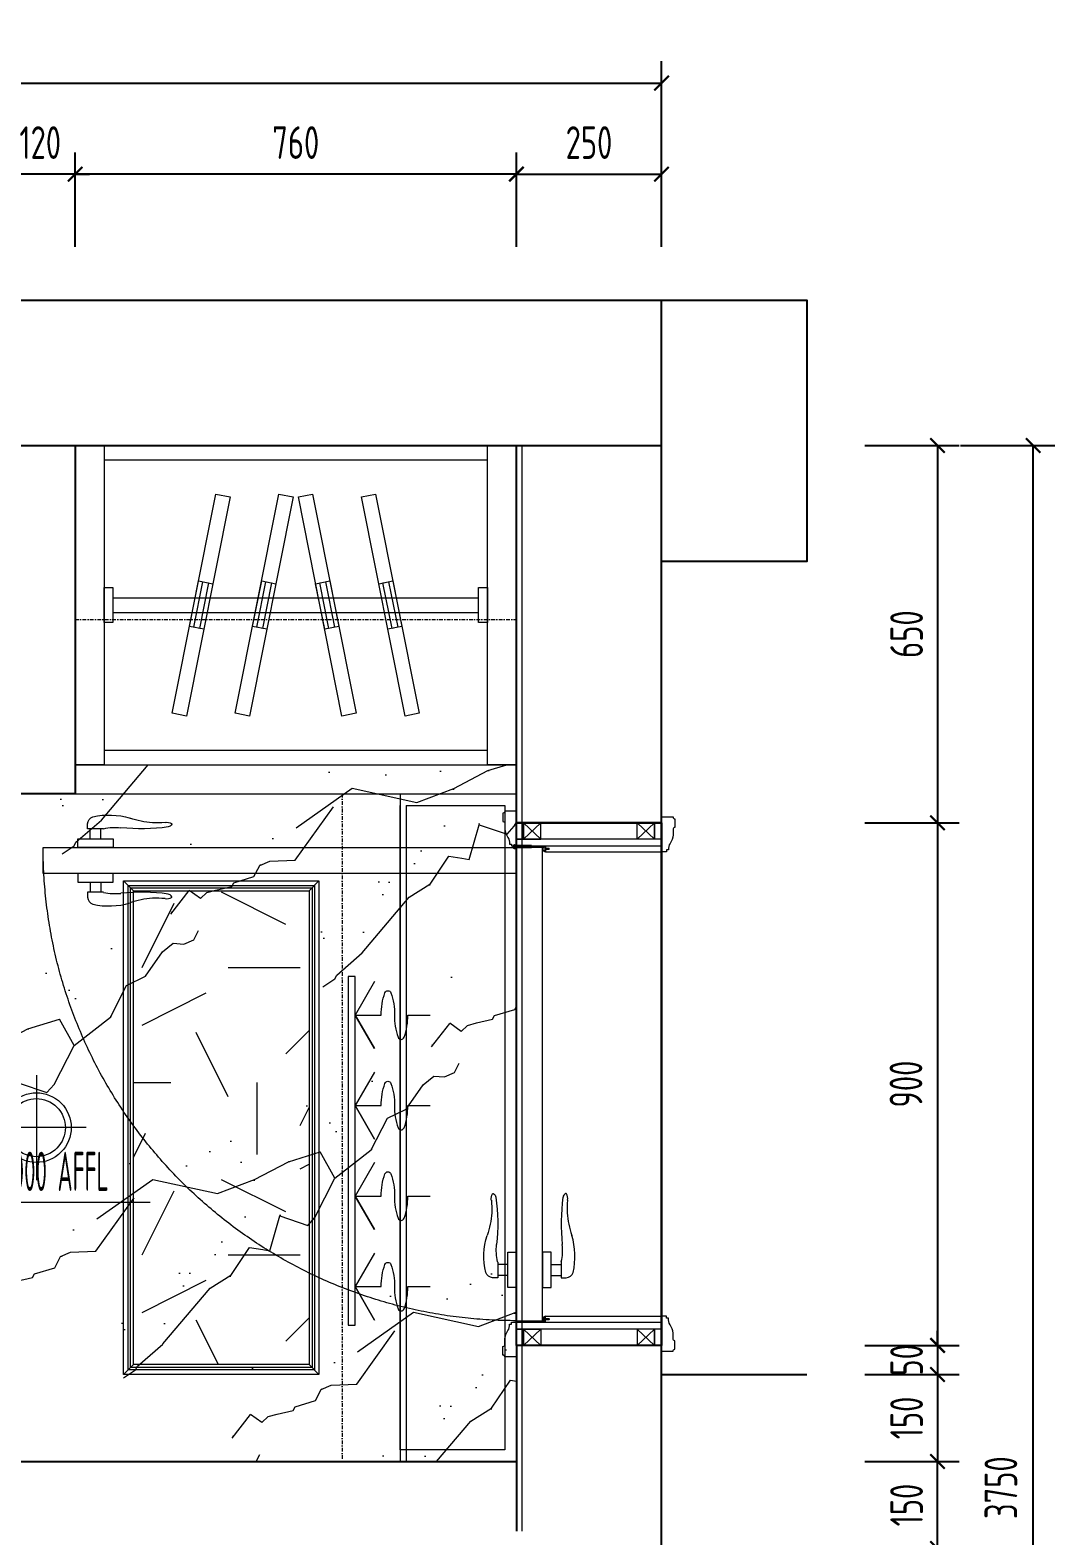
# Model space of a CAD drawing. Header units: millimetres. Extents: x 3162 to 221128, y -144913 to 11496.
# Drawn here: x 20409 to 22174, y -31774 to -29181 of the extents above; entities that cross this region are included whole.
import ezdxf
from ezdxf.enums import TextEntityAlignment as Align

# ---------------------------------------------------------------- set-up
doc = ezdxf.new("R2010")
doc.units = ezdxf.units.MM
doc.header["$LTSCALE"] = 10
for name, pattern in [('ACAD_ISO03W100', [30, 12, -18]), ('DASH', [8.89, 6.35, -2.54]), ('DASHDOT2', [12.7, 6.35, -3.175, 0, -3.175]), ('DOTE', [61.468, 50.8, -5.08, 0.508, -5.08]), ('HIDDEN', [9.525, 6.35, -3.175])]:
    doc.linetypes.add(name, pattern=pattern)
doc.layers.get('Defpoints').update_dxf_attribs({"color": 250})
for name, color, linetype, lineweight in [('FC-Doorsill【门槛线】', 8, 'Continuous', 0), ('FC-Material【地坪分割线】', 138, 'Continuous', 0), ('FF-Complete【墙体完成线】', 6, 'Continuous', 0), ('FF-Door【门】', 51, 'Continuous', 0), ('FF-MT【门套】', 20, 'Continuous', 0), ('FF-【活动成品家具】', 51, 'Continuous', 0), ('RC-dimensions', 44, 'Continuous', 0), ('RC-Lamplight【灯带】', 205, 'DASHDOT2', 0), ('RC-Lamps【天花灯具】', 2, 'Continuous', 0), ('RC-Modelling【天花造型】', 30, 'Continuous', 0)]:
    doc.layers.add(name, color=color, linetype=linetype, lineweight=lineweight)
doc.layers.add('WALL_NEW【新建墙体】', color=4, linetype='Continuous')
doc.layers.add('WALL【墙体】', color=7, linetype='Continuous')
doc.styles.add('尺寸标注', font='ARCHS.SHX', dxfattribs={"width": 0.8})
doc.styles.add('标高', font='ARCHS.SHX', dxfattribs={"width": 0.5})
doc.dimstyles.new('海龙1：25', dxfattribs={"dimscale": 25, "dimtxt": 2.25, "dimasz": 1, "dimexe": 1.5, "dimexo": 1, "dimgap": 1, "dimtad": 1, "dimdec": 0, "dimrnd": 5, "dimdsep": 46, "dimtxsty": '尺寸标注', "dimblk": 'ARCHTICK', "dimblk1": 'ARCHTICK', "dimblk2": 'ARCHTICK', "dimcen": 1, "dimclrd": 44, "dimclre": 44, "dimclrt": 2, "dimadec": 0, "dimazin": 0, "dimtfac": 1, "dimtdec": 0, "dimtix": 1, "dimtmove": 2, "dimatfit": 3, "dimldrblk": 'hl_arrow2', "dimfxl": 5, "dimfxlon": 1, "dimarcsym": 0})

# ---------------------------------------------------------------- blocks, each defined once
blk = doc.blocks.new('_ArchTick')
at = {"color": 2, "linetype": 'ByBlock', "const_width": 0.15}
blk.add_lwpolyline([(-0.5, -0.5), (0.5, 0.5)], dxfattribs=at)
blk = doc.blocks.new('*D30')
at = {"layer": 'Defpoints', "color": 0, "transparency": 16777216}
for p in [(21496.2, -29271.8), (21496.2, -29475.7), (14746.2, -29632.5)]:
    blk.add_point(p, dxfattribs=at)
at = {"layer": 'RC-dimensions', "color": 44, "lineweight": -2, "transparency": 16777216}
for p, q in [((14746.2, -29396.8), (14746.2, -29234.3)), ((21496.2, -29396.8), (21496.2, -29234.3)), ((14746.2, -29271.8), (21496.2, -29271.8))]:
    blk.add_line(p, q, dxfattribs=at)
at = {"layer": 'RC-dimensions', "color": 44, "lineweight": -2, "transparency": 16777216, "xscale": 25, "yscale": 25, "zscale": 25, "rotation": 180}
blk.add_blockref('_ArchTick', (14746.2, -29271.8), dxfattribs=at)
at = {"layer": 'RC-dimensions', "color": 44, "lineweight": -2, "transparency": 16777216, "xscale": 25, "yscale": 25, "zscale": 25}
blk.add_blockref('_ArchTick', (21496.2, -29271.8), dxfattribs=at)
at = {"layer": 'RC-dimensions', "color": 2, "transparency": 16777216, "insert": (18121.2, -29217.5), "char_height": 56.25, "attachment_point": 5, "style": '尺寸标注'}
blk.add_mtext('6750', dxfattribs=at)
blk = doc.blocks.new('hl_arrow2')
at = {"color": 2}
blk.add_line((-0.22, 0), (-1, 0), dxfattribs=at)
blk.add_lwpolyline([(-0.22, 0), (-0.86, -0.69), (-0.65, -0.86), (0, 0), (-0.65, 0.86), (-0.86, 0.69)], close=True, dxfattribs=at)
for points in [[(-0.86, 0.69), (-0.65, 0.86), (-0.22, 0), (0, 0)], [(-0.86, -0.69), (-0.65, -0.86), (-0.22, 0), (0, 0)]]:
    blk.add_solid(points, dxfattribs=at)
blk = doc.blocks.new('*D34')
at = {"layer": 'Defpoints', "color": 0, "transparency": 16777216}
for p in [(21846.4, -29895.8), (22136.1, -29895.8), (21846.4, -33645.8)]:
    blk.add_point(p, dxfattribs=at)
at = {"layer": 'RC-dimensions', "color": 44, "lineweight": -2, "transparency": 16777216}
for p, q in [((22011.1, -29895.8), (22173.6, -29895.8)), ((22136.1, -33645.8), (22136.1, -29895.8)), ((22011.1, -33645.8), (22173.6, -33645.8))]:
    blk.add_line(p, q, dxfattribs=at)
at = {"layer": 'RC-dimensions', "color": 44, "lineweight": -2, "transparency": 16777216, "xscale": 25, "yscale": 25, "zscale": 25}
for p, rotation in [((22136.1, -29895.8), 90), ((22136.1, -33645.8), 270)]:
    blk.add_blockref('_ArchTick', p, dxfattribs=dict(at, rotation=rotation))
at = {"layer": 'RC-dimensions', "color": 2, "transparency": 16777216, "insert": (22080.6, -31690.8), "char_height": 56.25, "attachment_point": 5, "rotation": 90, "style": '尺寸标注'}
blk.add_mtext('3750', dxfattribs=at)
blk = doc.blocks.new('*D37')
at = {"layer": 'Defpoints', "color": 0, "transparency": 16777216}
for p in [(21671.4, -31645.7), (21971.4, -31645.7), (21671.4, -31795.7)]:
    blk.add_point(p, dxfattribs=at)
at = {"layer": 'RC-dimensions', "color": 44, "lineweight": -2, "transparency": 16777216}
for p, q in [((21846.4, -31645.7), (22008.9, -31645.7)), ((21971.4, -31795.7), (21971.4, -31645.7)), ((21846.4, -31795.7), (22008.9, -31795.7))]:
    blk.add_line(p, q, dxfattribs=at)
at = {"layer": 'RC-dimensions', "color": 44, "lineweight": -2, "transparency": 16777216, "xscale": 25, "yscale": 25, "zscale": 25}
for p, rotation in [((21971.4, -31645.7), 90), ((21971.4, -31795.7), 270)]:
    blk.add_blockref('_ArchTick', p, dxfattribs=dict(at, rotation=rotation))
at = {"layer": 'RC-dimensions', "color": 2, "transparency": 16777216, "insert": (21918.2, -31720.7), "char_height": 56.25, "attachment_point": 5, "rotation": 90, "style": '尺寸标注'}
blk.add_mtext('150', dxfattribs=at)
blk = doc.blocks.new('*D38')
at = {"layer": 'Defpoints', "color": 0, "transparency": 16777216}
for p in [(20486.2, -29428.6), (20486.2, -29632.5), (21246.2, -29632.5)]:
    blk.add_point(p, dxfattribs=at)
at = {"layer": 'RC-dimensions', "color": 44, "lineweight": -2, "transparency": 16777216}
for p, q in [((20486.2, -29553.6), (20486.2, -29391.1)), ((21246.2, -29553.6), (21246.2, -29391.1)), ((21246.2, -29428.6), (20486.2, -29428.6))]:
    blk.add_line(p, q, dxfattribs=at)
at = {"layer": 'RC-dimensions', "color": 44, "lineweight": -2, "transparency": 16777216, "xscale": 25, "yscale": 25, "zscale": 25, "rotation": 180}
blk.add_blockref('_ArchTick', (20486.2, -29428.6), dxfattribs=at)
at = {"layer": 'RC-dimensions', "color": 44, "lineweight": -2, "transparency": 16777216, "xscale": 25, "yscale": 25, "zscale": 25}
blk.add_blockref('_ArchTick', (21246.2, -29428.6), dxfattribs=at)
at = {"layer": 'RC-dimensions', "color": 2, "transparency": 16777216, "insert": (20866.2, -29374.3), "char_height": 56.25, "attachment_point": 5, "style": '尺寸标注'}
blk.add_mtext('760', dxfattribs=at)
blk = doc.blocks.new('*D52')
at = {"layer": 'Defpoints', "color": 0, "transparency": 16777216}
for p in [(21671.4, -30545.7), (21671.4, -31445.7), (21971.4, -31445.7)]:
    blk.add_point(p, dxfattribs=at)
at = {"layer": 'RC-dimensions', "color": 44, "lineweight": -2, "transparency": 16777216}
for p, q in [((21846.4, -30545.7), (22008.9, -30545.7)), ((21971.4, -30545.7), (21971.4, -31445.7)), ((21846.4, -31445.7), (22008.9, -31445.7))]:
    blk.add_line(p, q, dxfattribs=at)
at = {"layer": 'RC-dimensions', "color": 44, "lineweight": -2, "transparency": 16777216, "xscale": 25, "yscale": 25, "zscale": 25}
for p, rotation in [((21971.4, -30545.7), 90), ((21971.4, -31445.7), 270)]:
    blk.add_blockref('_ArchTick', p, dxfattribs=dict(at, rotation=rotation))
at = {"layer": 'RC-dimensions', "color": 2, "transparency": 16777216, "insert": (21917.1, -30995.7), "char_height": 56.25, "attachment_point": 5, "rotation": 90, "style": '尺寸标注'}
blk.add_mtext('900', dxfattribs=at)
blk = doc.blocks.new('*D53')
at = {"layer": 'Defpoints', "color": 0, "transparency": 16777216}
for p in [(21671.4, -31495.7), (21671.4, -31645.7), (21971.4, -31645.7)]:
    blk.add_point(p, dxfattribs=at)
at = {"layer": 'RC-dimensions', "color": 44, "lineweight": -2, "transparency": 16777216}
for p, q in [((21846.4, -31495.7), (22008.9, -31495.7)), ((21971.4, -31495.7), (21971.4, -31645.7)), ((21846.4, -31645.7), (22008.9, -31645.7))]:
    blk.add_line(p, q, dxfattribs=at)
at = {"layer": 'RC-dimensions', "color": 44, "lineweight": -2, "transparency": 16777216, "xscale": 25, "yscale": 25, "zscale": 25}
for p, rotation in [((21971.4, -31495.7), 90), ((21971.4, -31645.7), 270)]:
    blk.add_blockref('_ArchTick', p, dxfattribs=dict(at, rotation=rotation))
at = {"layer": 'RC-dimensions', "color": 2, "transparency": 16777216, "insert": (21918.2, -31570.7), "char_height": 56.25, "attachment_point": 5, "rotation": 90, "style": '尺寸标注'}
blk.add_mtext('150', dxfattribs=at)
blk = doc.blocks.new('*D54')
at = {"layer": 'Defpoints', "color": 0, "transparency": 16777216}
for p in [(21671.4, -29895.8), (21671.4, -30545.7), (21971.4, -30545.7)]:
    blk.add_point(p, dxfattribs=at)
at = {"layer": 'RC-dimensions', "color": 44, "lineweight": -2, "transparency": 16777216}
for p, q in [((21846.4, -29895.8), (22008.9, -29895.8)), ((21971.4, -29895.8), (21971.4, -30545.7)), ((21846.4, -30545.7), (22008.9, -30545.7))]:
    blk.add_line(p, q, dxfattribs=at)
at = {"layer": 'RC-dimensions', "color": 44, "lineweight": -2, "transparency": 16777216, "xscale": 25, "yscale": 25, "zscale": 25}
for p, rotation in [((21971.4, -29895.8), 90), ((21971.4, -30545.7), 270)]:
    blk.add_blockref('_ArchTick', p, dxfattribs=dict(at, rotation=rotation))
at = {"layer": 'RC-dimensions', "color": 2, "transparency": 16777216, "insert": (21918.2, -30220.8), "char_height": 56.25, "attachment_point": 5, "rotation": 90, "style": '尺寸标注'}
blk.add_mtext('650', dxfattribs=at)
blk = doc.blocks.new('侧回风')
for points in [[(-291.5, 45.4), (-233.9, 12.5), (-176.3, 45.4), (-233.9, 12.5), (-233.9, 57.2, -0.094519), (-272.2, 63.5, -0.69809), (-272.2, 73.7, -0.094519), (-233.9, 80, 0.094519), (-195.6, 86.3, 0.69809), (-195.6, 96.5, 0.094519), (-233.9, 102.8), (-233.9, 141.6)], [(-135.6, 45.4), (-78, 12.5), (-20.3, 45.4), (-78, 12.5), (-78, 57.2, -0.094519), (-116.2, 63.5, -0.69809), (-116.2, 73.7, -0.094519), (-78, 80, 0.094519), (-39.7, 86.3, 0.69809), (-39.7, 96.5, 0.094519), (-78, 102.8), (-78, 141.6)], [(20.3, 45.4), (78, 12.5), (135.6, 45.4), (78, 12.5), (78, 57.2, -0.094519), (39.7, 63.5, -0.69809), (39.7, 73.7, -0.094519), (78, 80, 0.094519), (116.2, 86.3, 0.69809), (116.2, 96.5, 0.094519), (78, 102.8), (78, 141.6)], [(176.3, 45.4), (233.9, 12.5), (291.5, 45.4), (233.9, 12.5), (233.9, 57.2, -0.094519), (195.6, 63.5, -0.69809), (195.6, 73.7, -0.094519), (233.9, 80, 0.094519), (272.2, 86.3, 0.69809), (272.2, 96.5, 0.094519), (233.9, 102.8), (233.9, 141.6)]]:
    blk.add_lwpolyline(points, format="xyb")
blk.add_lwpolyline([(-300, 0), (300, 0), (300, 12.5), (-300, 12.5)], close=True)
blk = doc.blocks.new('hl_ElevationD-A2')
blk.add_hatch(color=150).paths.add_polyline_path([(1.469, 2.475), (0, 0), (-1.469, 2.475)])
at = {"color": 150}
for p, q in [((-1.469, 2.475), (12.173, 2.475)), ((-2.5, 0), (2.5, 0))]:
    blk.add_line(p, q, dxfattribs=at)
blk.add_lwpolyline([(0.998, 2.475), (1.469, 2.475)], dxfattribs=at)
at = {"color": 2, "style": '标高', "width": 0.8, "flags": 8}
blk.add_attdef('HEIGHT', text='', height=2.25, dxfattribs=at).set_placement((6.234, 4.25), align=Align.MIDDLE_CENTER)
blk = doc.blocks.new('*D166')
at = {"layer": 'Defpoints', "color": 0, "transparency": 16777216}
for p in [(21671.4, -31445.7), (21671.4, -31495.7), (21971.4, -31495.7)]:
    blk.add_point(p, dxfattribs=at)
at = {"layer": 'RC-dimensions', "color": 44, "lineweight": -2, "transparency": 16777216}
for p, q in [((21971.4, -31445.7), (21971.4, -31420.7)), ((21846.4, -31445.7), (22008.9, -31445.7)), ((21971.4, -31445.7), (21971.4, -31495.7)), ((21846.4, -31495.7), (22008.9, -31495.7)), ((21971.4, -31495.7), (21971.4, -31520.7))]:
    blk.add_line(p, q, dxfattribs=at)
at = {"layer": 'RC-dimensions', "color": 44, "lineweight": -2, "transparency": 16777216, "xscale": 25, "yscale": 25, "zscale": 25}
for p, rotation in [((21971.4, -31445.7), 270), ((21971.4, -31495.7), 90)]:
    blk.add_blockref('_ArchTick', p, dxfattribs=dict(at, rotation=rotation))
at = {"layer": 'RC-dimensions', "color": 2, "transparency": 16777216, "insert": (21918.2, -31470.7), "char_height": 56.25, "attachment_point": 5, "rotation": 90, "style": '尺寸标注'}
blk.add_mtext('50', dxfattribs=at)
blk = doc.blocks.new('*D167')
at = {"layer": 'Defpoints', "color": 0, "transparency": 16777216}
for p in [(21496.2, -29428.6), (21246.2, -29632.5), (21496.2, -29632.5)]:
    blk.add_point(p, dxfattribs=at)
at = {"layer": 'RC-dimensions', "color": 44, "lineweight": -2, "transparency": 16777216}
for p, q in [((21246.2, -29553.6), (21246.2, -29391.1)), ((21496.2, -29553.6), (21496.2, -29391.1)), ((21246.2, -29428.6), (21496.2, -29428.6))]:
    blk.add_line(p, q, dxfattribs=at)
at = {"layer": 'RC-dimensions', "color": 44, "lineweight": -2, "transparency": 16777216, "xscale": 25, "yscale": 25, "zscale": 25, "rotation": 180}
blk.add_blockref('_ArchTick', (21246.2, -29428.6), dxfattribs=at)
at = {"layer": 'RC-dimensions', "color": 44, "lineweight": -2, "transparency": 16777216, "xscale": 25, "yscale": 25, "zscale": 25}
blk.add_blockref('_ArchTick', (21496.2, -29428.6), dxfattribs=at)
at = {"layer": 'RC-dimensions', "color": 2, "transparency": 16777216, "insert": (21371.2, -29374.3), "char_height": 56.25, "attachment_point": 5, "style": '尺寸标注'}
blk.add_mtext('250', dxfattribs=at)
blk = doc.blocks.new('*D801')
at = {"layer": 'Defpoints', "color": 0, "transparency": 16777216}
for p in [(20366.2, -29428.6), (20366.2, -29632.5), (20486.2, -29632.5)]:
    blk.add_point(p, dxfattribs=at)
at = {"layer": 'RC-dimensions', "color": 44, "lineweight": -2, "transparency": 16777216}
for p, q in [((20366.2, -29553.6), (20366.2, -29391.1)), ((20486.2, -29553.6), (20486.2, -29391.1)), ((20366.2, -29428.6), (20341.2, -29428.6)), ((20486.2, -29428.6), (20366.2, -29428.6)), ((20486.2, -29428.6), (20511.2, -29428.6))]:
    blk.add_line(p, q, dxfattribs=at)
at = {"layer": 'RC-dimensions', "color": 44, "lineweight": -2, "transparency": 16777216, "xscale": 25, "yscale": 25, "zscale": 25}
blk.add_blockref('_ArchTick', (20366.2, -29428.6), dxfattribs=at)
at = {"layer": 'RC-dimensions', "color": 44, "lineweight": -2, "transparency": 16777216, "xscale": 25, "yscale": 25, "zscale": 25, "rotation": 180}
blk.add_blockref('_ArchTick', (20486.2, -29428.6), dxfattribs=at)
at = {"layer": 'RC-dimensions', "color": 2, "transparency": 16777216, "insert": (20426.2, -29374.3), "char_height": 56.25, "attachment_point": 5, "style": '尺寸标注'}
blk.add_mtext('120', dxfattribs=at)
blk = doc.blocks.new('*U803', base_point=(20486.2, -29895.8))
for points in [[(20536.2, -30445.8), (20486.2, -30445.8), (20486.2, -29895.8), (20536.2, -29895.8)], [(21196.2, -29895.8), (21246.2, -29895.8), (21246.2, -30445.8), (21196.2, -30445.8)]]:
    blk.add_lwpolyline(points, close=True)
for points in [[(20536.2, -29895.8), (21196.2, -29895.8)], [(20536.2, -30445.8), (21196.2, -30445.8)]]:
    blk.add_lwpolyline(points)
at = {"color": 0}
for points in [[(20536.2, -29920.8), (21196.2, -29920.8)], [(20536.2, -30420.8), (21196.2, -30420.8)]]:
    blk.add_lwpolyline(points, dxfattribs=at)
at = {"color": 0, "linetype": 'DASH', "ltscale": 24}
for points in [[(20653.5, -30357.1), (20728.6, -29979.5), (20753.2, -29984.4), (20678.1, -30362)], [(20762.1, -30357.1), (20837.2, -29979.5), (20861.7, -29984.4), (20786.6, -30362)], [(20895.2, -29979.5), (20970.3, -30357.1), (20945.8, -30362), (20870.7, -29984.4)], [(21003.8, -29979.5), (21078.9, -30357.1), (21054.4, -30362), (20979.3, -29984.4)], [(20683.3, -30207.6), (20698.9, -30129.1), (20723.4, -30134), (20707.8, -30212.4)], [(20690.6, -30209), (20706.3, -30130.6), (20716.1, -30132.5), (20700.5, -30211)], [(20791.9, -30207.6), (20807.5, -30129.1), (20832, -30134), (20816.4, -30212.4)], [(20799.2, -30209), (20814.8, -30130.6), (20824.6, -30132.5), (20809, -30211)], [(20925, -30129.1), (20940.6, -30207.6), (20916, -30212.4), (20900.4, -30134)], [(20917.6, -30130.6), (20933.2, -30209), (20923.4, -30211), (20907.8, -30132.5)], [(21033.5, -30129.1), (21049.1, -30207.6), (21024.6, -30212.4), (21009, -30134)], [(21026.2, -30130.6), (21041.8, -30209), (21032, -30211), (21016.4, -30132.5)]]:
    blk.add_lwpolyline(points, close=True, dxfattribs=at)
at = {"color": 0}
for points in [[(20551.2, -30200.8), (20536.2, -30200.8), (20536.2, -30140.8), (20551.2, -30140.8)], [(21181.2, -30140.8), (21196.2, -30140.8), (21196.2, -30200.8), (21181.2, -30200.8)], [(21181.2, -30140.8), (21196.2, -30140.8), (21196.2, -30200.8), (21181.2, -30200.8)]]:
    blk.add_lwpolyline(points, close=True, dxfattribs=at)
at = {"color": 0, "linetype": 'DASH', "ltscale": 24}
for points in [[(20551.2, -30158.3), (21181.2, -30158.3)], [(20551.2, -30183.3), (21181.2, -30183.3)]]:
    blk.add_lwpolyline(points, dxfattribs=at)
blk = doc.blocks.new('门套线03')
at = {"ltscale": 100}
blk.add_lwpolyline([(60, 0), (60, 19.7, -0.339185), (56.6, 23.1), (42, 23.1, -0.360475), (38.5, 19.7), (29.2, 19.7, 0.137802), (14.5, 14.7, -0.16589), (3.4, 11.9), (3.4, 8.7), (0, 8.7), (0, 0)], format="xyb", close=True, dxfattribs=at)
blk = doc.blocks.new('HL_Door_Hinge')
at = {"color": 0, "linetype": 'DOTE', "ltscale": 0.04}
for p, q in [((-4, 3), (4, 3)), ((0, -1), (0, 7))]:
    blk.add_line(p, q, dxfattribs=at)
at = {"color": 0, "linetype": 'DASH', "ltscale": 5}
for p, q in [((-2, -26), (-2, 0.8)), ((-0.5, -26), (-0.5, 0)), ((0.5, -26), (0.5, 0)), ((2, -26), (2, 0.8)), ((-0.5, -26), (-2, -26)), ((0.5, -26), (2, -26))]:
    blk.add_line(p, q, dxfattribs=at)
for radius in [3, 2]:
    blk.add_circle((0, 3), radius, dxfattribs=at)
blk = doc.blocks.new('HL_Door_Seal')
at = {"color": 0}
for p, q in [((5, 0), (-5, 0)), ((-1, 6), (-0.5, 6.5)), ((-1, 6), (-0.5, 6)), ((-1, 5.5), (-0.5, 6)), ((-1, 5.5), (-0.5, 5.5)), ((-1, 5), (-0.5, 5.5)), ((-1, 4.5), (-0.5, 5)), ((-1, 5), (-0.5, 5)), ((-1, 4.5), (-0.5, 4.5)), ((-1, 4), (-0.5, 4.5)), ((-1, 4), (-0.5, 4)), ((-1, 3.5), (-0.5, 4)), ((-1, 3.5), (-0.5, 3.5)), ((-1, 3), (-0.5, 3.5)), ((-1, 3), (-0.5, 3)), ((-1, 2.5), (-0.5, 3)), ((-1, 2.5), (-0.5, 2.5)), ((-1, 2), (-0.5, 2.5)), ((-1, 2), (-0.5, 2)), ((-1, 1.5), (-0.5, 2)), ((-1, 1.5), (-0.5, 1.5)), ((-1, 1), (-0.5, 1.5)), ((-1, 1), (-0.5, 1)), ((-1, 0.5), (-0.5, 1)), ((-1, 0.5), (-0.5, 0.5)), ((-1, 0), (-0.5, 0.5)), ((-0.5, 6.5), (0.5, 6.5)), ((1, 6), (0.5, 6.5)), ((1, 6), (0.5, 6)), ((1, 5.5), (0.5, 6)), ((1, 5.5), (0.5, 5.5)), ((1, 5), (0.5, 5.5)), ((1, 5), (0.5, 5)), ((1, 4.5), (0.5, 5)), ((1, 4.5), (0.5, 4.5)), ((1, 4), (0.5, 4.5)), ((1, 4), (0.5, 4)), ((1, 3.5), (0.5, 4)), ((1, 3.5), (0.5, 3.5)), ((1, 3), (0.5, 3.5)), ((1, 3), (0.5, 3)), ((1, 2.5), (0.5, 3)), ((1, 2.5), (0.5, 2.5)), ((1, 2), (0.5, 2.5)), ((1, 2), (0.5, 2)), ((1, 1.5), (0.5, 2)), ((1, 1.5), (0.5, 1.5)), ((1, 1), (0.5, 1.5)), ((1, 1), (0.5, 1)), ((1, 0.5), (0.5, 1)), ((1, 0.5), (0.5, 0.5)), ((1, 0), (0.5, 0.5))]:
    blk.add_line(p, q, dxfattribs=at)
blk.add_lwpolyline([(-3.9, -1, 0.774597), (3.9, -1)], format="xyb", close=True, dxfattribs=at)
blk.add_arc((0, 0), 5, 180, 0.0005, dxfattribs=at)
blk = doc.blocks.new('门把手02')
at = {"color": 250}
for p, q in [((-13.5, 32.2), (-13.5, 40.9)), ((12.9, 32.2), (-13.5, 32.2)), ((-9.4, 14.6), (-9.4, 32.2)), ((9.4, 14.6), (9.4, 32.2)), ((-30.4, 14.6), (-15.2, 14.6)), ((-30.4, 0), (-30.4, 14.6)), ((30.4, 0), (-30.4, 0)), ((-15.2, 14.6), (19.6, 14.6)), ((-15.2, 14.6), (19.6, 14.6)), ((19.6, 14.6), (30.4, 14.6)), ((30.4, 14.6), (30.4, 0))]:
    blk.add_line(p, q, dxfattribs=at)
at = {"color": 250, "extrusion": (0, 0, -1)}
for centre, major_axis, start_param, end_param in [((-1.3, 40.9), (-8.59, 8.59), 5.497787, 6.813202), ((23.4, -64.1), (-0.1, 120), -0.233047, 0.306451), ((12.9, 37.2), (3.58, 3.58), 2.124304, 2.356194), ((33.8, -51.4), (0, 86), -0.231441, 0.114669), ((79.3, 368.4), (-0.1, 336.3), 3.005111, 3.247916), ((107.8, 189.2), (1.8, 147), 3.194781, 3.464277), ((105.2, 172), (-91.7, 91.7), 3.813778, 3.981187), ((122.5, 24), (-13.7, 13.7), 0.647464, 1.248663), ((124, 43.6), (5.92, 5.92), 1.238085, 2.228964), ((130.6, 40.4), (-0.729, 0.729), 1.325662, 2.819982)]:
    blk.add_ellipse(centre, major_axis=major_axis, ratio=1, start_param=start_param, end_param=end_param, dxfattribs=at)
blk = doc.blocks.new('hld_1_819.978_250_门把手02_门套线03_45_0_0_3_40_0_1_1')
at = {"layer": 'FC-Doorsill【门槛线】'}
for p, q in [((-0.5, 0.1389), (0.5, 0.1389)), ((-0.5, -0.1389), (0.5, -0.1389))]:
    blk.add_line(p, q, dxfattribs=at)
at = {"layer": 'FF-Door【门】'}
blk.add_lwpolyline([(-0.4528, 0.1389), (-0.4028, 0.1389), (-0.4028, 1.0444), (-0.4528, 1.0444)], close=True, dxfattribs=at)
at = {"layer": 'FF-Door【门】', "color": 250, "linetype": 'ACAD_ISO03W100', "ltscale": 0.104167}
blk.add_lwpolyline([(-0.4528, 0.1389), (0.4528, 0.1389), (0.4528, 0.0889), (-0.4528, 0.0889)], close=True, dxfattribs=at)
at = {"layer": 'FF-Door【门】', "color": 8, "linetype": 'HIDDEN', "ltscale": 60}
blk.add_arc((-0.4528, 0.1389), 0.9056, 0, 90, dxfattribs=at)
at = {"layer": 'FF-MT【门套】', "color": 250}
for p, q in [((-0.4689, 0.1256), (-0.5, 0.0922)), ((-0.4689, 0.0922), (-0.5, 0.1256)), ((0.4689, 0.1256), (0.5, 0.0922)), ((0.4689, 0.0922), (0.5, 0.1256)), ((-0.5, -0.0922), (-0.4689, -0.1256)), ((-0.5, -0.1256), (-0.4689, -0.0922)), ((0.5, -0.0922), (0.4689, -0.1256)), ((0.5, -0.1256), (0.4689, -0.0922))]:
    blk.add_line(p, q, dxfattribs=at)
for points in [[(-0.5, 0.1389), (-0.4689, 0.1389), (-0.4689, 0.1256), (-0.5, 0.1256)], [(-0.4689, 0.1256), (-0.4689, 0.0922), (-0.5, 0.0922), (-0.5, 0.1256)], [(-0.4689, 0.1389), (-0.4556, 0.1389), (-0.4556, -0.1389), (-0.4689, -0.1389)], [(0.4689, 0.1389), (0.4556, 0.1389), (0.4556, -0.1389), (0.4689, -0.1389)], [(0.5, 0.1389), (0.4689, 0.1389), (0.4689, 0.1256), (0.5, 0.1256)], [(0.4689, 0.1256), (0.4689, 0.0922), (0.5, 0.0922), (0.5, 0.1256)], [(-0.5, -0.0922), (-0.5, -0.1256), (-0.4689, -0.1256), (-0.4689, -0.0922)], [(0.5, -0.0922), (0.5, -0.1256), (0.4689, -0.1256), (0.4689, -0.0922)], [(-0.5, -0.1389), (-0.4689, -0.1389), (-0.4689, -0.1256), (-0.5, -0.1256)], [(0.5, -0.1389), (0.4689, -0.1389), (0.4689, -0.1256), (0.5, -0.1256)]]:
    blk.add_lwpolyline(points, close=True, dxfattribs=at)
at = {"layer": 'FF-MT【门套】'}
for points in [[(-0.5, 0.1389), (-0.4556, 0.1389), (-0.4556, 0.0833), (-0.4444, 0.0833), (-0.4444, -0.1389), (-0.5, -0.1389)], [(0.5, 0.1389), (0.4556, 0.1389), (0.4556, 0.0833), (0.4444, 0.0833), (0.4444, -0.1389), (0.5, -0.1389)]]:
    blk.add_lwpolyline(points, close=True, dxfattribs=at)
at = {"layer": 'FF-Door【门】', "color": 250, "yscale": 0.001111138856807, "zscale": 0.001111138856807}
for name, p, xscale, rotation in [('门把手02', (-0.4528, 0.9444), -0.001111138856807, 90.00000000000593), ('门把手02', (-0.4028, 0.9444), 0.001111138856807, 270.0000000000178), ('HL_Door_Seal', (-0.45, 0.0833), 0.001111138856807, 180.0000000000119), ('HL_Door_Seal', (0.45, 0.0833), -0.001111138856807, 180)]:
    blk.add_blockref(name, p, dxfattribs=dict(at, xscale=xscale, rotation=rotation))
at = {"layer": 'FF-Door【门】', "color": 250, "zscale": 0.001111138856807}
for name, p, xscale, yscale in [('门把手02', (0.3556, 0.1389), -0.001111138856807, 0.001111138856807), ('HL_Door_Hinge', (-0.4542, 0.1389), 0.001111138856807, 0.001111138856807), ('门把手02', (0.3556, 0.0889), -0.001111138856807, -0.001111138856807)]:
    blk.add_blockref(name, p, dxfattribs=dict(at, xscale=xscale, yscale=yscale))
at = {"layer": 'FF-MT【门套】', "zscale": 0.001111138856807}
for p, xscale, yscale in [((-0.4556, 0.1389), -0.001111138856807, 0.001111138856807), ((0.4556, 0.1389), 0.001111138856807, 0.001111138856807), ((-0.4444, -0.1389), -0.001111138856807, -0.001111138856807), ((0.4444, -0.1389), 0.001111138856807, -0.001111138856807)]:
    blk.add_blockref('门套线03', p, dxfattribs=dict(at, xscale=xscale, yscale=yscale))
blk = doc.blocks.new('灯_圆形筒灯')
at = {"color": 251, "linetype": 'DOTE', "ltscale": 43.504693}
blk.add_line((0, 90.6), (0, -90.6), dxfattribs=at)
at = {"color": 251, "linetype": 'DOTE', "ltscale": 41.297046}
blk.add_line((86, 0), (-86, 0), dxfattribs=at)
blk.add_ellipse((0, 0), major_axis=(-42.4, 42.4), ratio=1, start_param=2.35586823723317, end_param=8.639053544412757)
at = {"color": 251}
blk.add_ellipse((0, 0), major_axis=(35.4, 35.4), ratio=1, start_param=5.498714316925569, end_param=11.78189962410515, dxfattribs=at)

msp = doc.modelspace()

# ---------------------------------------------------------------- hatches: boundary and pattern name
at = {"layer": 'FC-Material【地坪分割线】'}
h = msp.add_hatch(dxfattribs=at)
h.set_pattern_fill('大理石', color=8, scale=80, angle=333, style=0, pattern_type=2)
h.set_pattern_definition([(14.987, (19576.58, -31785.07), (1241.3514, 215.9785), [16.144, -3374.17]), (41.1986, (19351.3, -31698.57), (1135.501, 1118.3906), [58.16, -4013.025]), (33.9454, (19327.53, -31718.78), (792.284, 444.7898), [24.71, -5164.29]), (63, (19348.03, -31705), (449.07, -228.81), [7.2, -748.8]), (44.565, (19565.77, -31795.72), (343.217, 673.6), [15.18, -1578.61]), (144.4692, (19565.77, -31795.72), (-449.0673, 228.8112), [24.27, -5072.116]), (52.2157, (19514.58, -31822.17), (1821.9346, 2465.5925), [51.306, -5335.84]), (35.133, (19281.312, -31444.726), (3512.35322, 2452.75984), [118.095, -24681.828]), (333, (19338.1, -31349.26), (343.22, 673.6), [0, -504]), (37.9831, (19691.323, -31374.85), (1927.785, 1563.18036), [79.454, -8263.23]), (54.4391, (19728.882, -31729.34), (3987.08591, 5604.78592), [112.857, -23587.202]), (55.875, (19511.88, -31542.004), (2165.15134, 3139.19346), [58.048, -12132.085]), (49.7595, (19395.06, -31660.258), (1478.71774, 1791.99157), [125.743, -13077.228]), (333, (19325.2, -31624.26), (343.22, 673.6), [0, -504]), (333, (19328.8, -31635.15), (343.22, 673.6), [0, -504]), (333, (19397.64, -31624.8), (343.22, 673.6), [0, -504]), (333, (19423.6, -31538.16), (343.22, 673.6), [0, -504]), (32.0362, (19476.29, -31564.274), (792.2841, 444.78976), [41.983, -8774.416]), (333, (19511.2, -31543.2), (343.22, 673.6), [0, -504]), (333, (19441.7, -31538.3), (343.22, 673.6), [0, -504]), (333, (19485.4, -31506.1), (343.22, 673.6), [0, -504]), (333, (19430.7, -31559.9), (343.22, 673.6), [0, -504]), (23.1944, (19667.63, -31738.53), (792.284, 444.7897), [18.745, -3917.62]), (63, (19657.83, -31757.8), (449.07, -228.81), [21.6, -734.4]), (16.6678, (19622.86, -31768.25), (2033.6355, 660.7682), [36.497, -7627.784]), (63, (19619.6, -31774.66), (449.07, -228.81), [7.2, -748.8]), (12.8056, (19592.176, -31780.895), (1241.3514, 215.9785), [28.117, -5876.43]), (333, (19549.2, -31702), (343.22, 673.6), [0, -504]), (333, (19669.3, -31737.6), (343.22, 673.6), [0, -504]), (333, (19669.3, -31737.6), (343.22, 673.6), [0, -504]), (2.3578, (19684.86, -31731.15), (1690.4187, -12.8327), [44.06, -4582.047]), (333, (19690.5, -31692.3), (343.22, 673.6), [0, -504]), (119.31, (19691.32, -31374.85), (-554.9178, 1131.2233), [51.92, -5399.674]), (341.1301, (19596.377, -31439.604), (4833.88966, -1614.51117), [50.912, -10640.542]), (20.8624, (19489.334, -31401.224), (2825.9196, 1105.55794), [67.967, -14205.113]), (347.6209, (19377.892, -31376.765), (3037.62054, -699.2663), [114.095, -11865.847]), (333, (19435.84, -31353.65), (343.22, 673.6), [0, -504]), (351.435, (19544.44, -31493.95), (2139.486, -241.644), [22.77, -4758.595]), (349.699, (19566.96, -31497.34), (449.067, -228.811), [12.53, -2618.43]), (74.0937, (19579.285, -31499.582), (1504.3831, 5172.8289), [62.365, -13034.362]), (333, (19536.6, -31441.3), (343.22, 673.6), [0, -504]), (333, (19596.8, -31438.2), (343.22, 673.6), [0, -504]), (333, (19496.44, -31484.4), (343.22, 673.6), [0, -504]), (333, (19512.2, -31310.8), (343.22, 673.6), [0, -504]), (333, (19475.86, -31328.6), (343.22, 673.6), [0, -504]), (17.1449, (19611.575, -31346.34), (2033.6355, 660.76822), [56.858, -11883.262]), (27.5829, (19552.845, -31377.02), (792.2841, 444.78971), [66.261, -13848.61]), (333, (19612.4, -31346.2), (343.22, 673.6), [0, -504]), (333, (19530.04, -31347.15), (343.22, 673.6), [0, -504]), (333, (19612.4, -31346.2), (343.22, 673.6), [0, -504]), (333, (19552.4, -31378.1), (343.22, 673.6), [0, -504]), (48.0686, (19644.55, -31456.07), (1478.7177, 1791.9916), [18.63, -3893.463]), (63, (19657, -31442.2), (449.07, -228.81), [75.6, -680.4]), (23.1944, (19879.95, -31200.25), (792.284, 444.7897), [18.745, -3917.62]), (333, (19682.6, -31279.6), (343.22, 673.6), [0, -504]), (333, (19693.4, -31294.1), (343.22, 673.6), [0, -504]), (333, (19643, -31250.3), (343.22, 673.6), [0, -504]), (333, (19755.6, -31207.75), (343.22, 673.6), [0, -504]), (26.13, (19781.73, -31271.423), (792.2841, 444.7897), [36, -7524]), (63, (19753.95, -31325.95), (449.07, -228.81), [61.2, -694.8]), (333, (19754.6, -31324.9), (343.22, 673.6), [0, -504]), (356.1986, (19861.71, -31199.04), (1690.4187, -12.8327), [18.28, -3820.07]), (39.0375, (19852.53, -31206.49), (1135.501, 1118.391), [11.82, -2470.09]), (39.0375, (19843.35, -31213.93), (1135.501, 1118.391), [11.82, -2470.09]), (54.8699, (19814.053, -31255.568), (2165.1514, 3139.19345), [50.912, -10640.542]), (63, (19897.2, -31192.87), (449.07, -228.81), [18, -738]), (333, (19859.3, -31145.3), (343.22, 673.6), [0, -504])])
h.paths.add_polyline_path([(21246.2, -30545.7), (21246.2, -30445.8), (20486.2, -30445.8), (20486.2, -30495.8), (20366.2, -30495.8), (20366.2, -29915.8), (19266.2, -29915.8), (19266.2, -30495.8), (19176.2, -30495.8), (19176.2, -31645.7), (19396.2, -31645.7), (20198.3, -31645.7), (21246.2, -31645.7), (21246.2, -31445.7)])
h.paths.add_polyline_path([(19791.2, -30125.8, -1), (19841.2, -30125.8, -1)], flags=16)
h.paths.add_polyline_path([(20237.7, -31200.8), (20637.1, -31200.8), (20637.1, -31091.2), (20237.7, -31091.2)], flags=24)
h.paths.add_polyline_path([(19816.4, -31606.9), (20180.6, -31606.9), (20180.6, -31497.2), (19816.4, -31497.2)], flags=24)
h.paths.add_polyline_path([(20222.3, -31795.7), (19296.2, -31795.7), (19296.2, -33615.8), (20222.3, -33615.8)])
edge = h.paths.add_edge_path(flags=16)
edge.add_arc((19795.8, -33215.8), 55, -180, 0, ccw=False)
edge.add_arc((19795.8, -33215.8), 55, 0, 180, ccw=False)
h.paths.add_polyline_path([(19821.3, -32600.2), (20185.5, -32600.2), (20185.5, -32490.5), (19821.3, -32490.5)], flags=16)
h.paths.add_polyline_path([(21346.2, -31915.7), (20490.1, -31915.7), (20490.1, -33345.8), (20996.2, -33345.8), (20996.2, -32895.8), (21346.2, -32895.8)])
h.paths.add_polyline_path([(20304.2, -32835.2), (20668.4, -32835.2), (20668.4, -32725.5), (20304.2, -32725.5)])
h.paths.add_polyline_path([(20690.2, -32600.2), (21054.4, -32600.2), (21054.4, -32490.5), (20690.2, -32490.5)], flags=16)
h.paths.add_polyline_path([(20773.4, -32867.9), (20773.4, -32968.4), (20882.7, -32968.4), (20882.7, -32867.9)], flags=16)
at = {"layer": 'RC-Modelling【天花造型】'}
h = msp.add_hatch(dxfattribs=at)
h.set_pattern_fill('DD地毯1SC500', color=8, scale=494.9747, style=0, pattern_type=2)
h.set_pattern_definition([(0, (-511843.14, -12481.3), (494.9747, 494.9747), [123.74367, -371.23102]), (0, (-511570.9, -12184.3), (494.9747, 494.9747), [123.74367, -371.23102]), (90, (-511793.64, -12308.06), (-494.9747, 494.9747), [123.74367, -371.23102]), (90, (-511595.65, -12134.8), (-494.9747, 494.9747), [123.74367, -371.23102]), (45, (-511744.14, -12134.82), (5e-14, 494.9747), [123.74367, -576.25626]), (135, (-511570.9, -12481.3), (-494.9747, 5e-14), [123.74367, -576.25626]), (26.56505, (-511719.4, -12332.8), (494.9747, -2e-06), [123.74367, -983.0534]), (26.56505, (-511496.66, -12085.32), (494.9747, -2e-06), [123.74367, -983.0534]), (63.43495, (-511496.66, -12481.3), (-2e-06, 494.9747), [123.74367, -983.0534]), (63.43495, (-511719.4, -12258.56), (-2e-06, 494.9747), [123.74367, -983.0534]), (63.43495, (-511546.15, -12382.3), (-2e-06, 494.9747), [123.74367, -983.0534]), (116.56505, (-511843.14, -12209.07), (2e-06, 494.9747), [123.74367, -983.0534]), (153.43495, (-511744.14, -12407.06), (-494.9747, -2e-06), [123.74367, -983.0534])])
h.paths.add_polyline_path([(20889.2, -30662.8), (20586.5, -30662.8), (20586.5, -31478.7), (20889.2, -31478.7)])

# ---------------------------------------------------------------- linework, layer by layer
at = {"layer": 'FC-Material【地坪分割线】'}
msp.add_line((20486.2, -30445.8), (21246.2, -30445.8), dxfattribs=at)
at = {"layer": 'FF-Complete【墙体完成线】'}
msp.add_line((21256.2, -31765.7), (21256.2, -29895.8), dxfattribs=at)
at = {"layer": 'RC-Lamplight【灯带】', "ltscale": 0.1}
for p, q in [((20486.2, -30195.8), (21246.2, -30195.8)), ((20946.2, -30495.8), (20946.2, -31645.7))]:
    msp.add_line(p, q, dxfattribs=at)
at = {"layer": 'RC-Modelling【天花造型】'}
for p, q in [((21046.2, -30495.8), (21046.2, -31645.7)), ((21056.2, -30495.8), (21246.2, -30495.8)), ((21246.2, -30495.8), (21246.2, -31645.7))]:
    msp.add_line(p, q, dxfattribs=at)
at = {"layer": 'RC-Modelling【天花造型】', "color": 8}
for p, q in [((20569.5, -30645.8), (20586.5, -30662.8)), ((20906.2, -30645.8), (20889.2, -30662.8)), ((20569.5, -31495.7), (20586.5, -31478.7)), ((20906.2, -31495.7), (20889.2, -31478.7))]:
    msp.add_line(p, q, dxfattribs=at)
at = {"layer": 'RC-Modelling【天花造型】'}
for points in [[(19146.2, -30495.8), (19266.2, -30495.8), (19266.2, -29895.8), (20366.2, -29895.8), (20366.2, -30495.8), (20486.2, -30495.8), (20486.2, -29895.8), (21246.2, -29895.8), (21246.2, -31645.7), (19146.2, -31645.7), (19146.2, -30495.8)], [(21056.2, -30515.8), (21056.2, -31645.7), (19146.2, -31645.7), (19146.2, -30495.8), (21056.2, -30495.8)], [(21056.2, -30515.8), (21226.2, -30515.8), (21226.2, -31625.7), (21046.2, -31625.7), (21046.2, -30515.8)]]:
    msp.add_lwpolyline(points, dxfattribs=at)
msp.add_lwpolyline([(20569.5, -30645.8), (20906.2, -30645.8), (20906.2, -31495.7), (20569.5, -31495.7)], close=True, dxfattribs=at)
at = {"layer": 'RC-Modelling【天花造型】', "color": 8}
for points in [[(20577.5, -30653.8), (20898.2, -30653.8), (20898.2, -31487.7), (20577.5, -31487.7)], [(20581.5, -30657.8), (20894.2, -30657.8), (20894.2, -31483.7), (20581.5, -31483.7)], [(20586.5, -30662.8), (20889.2, -30662.8), (20889.2, -31478.7), (20586.5, -31478.7)]]:
    msp.add_lwpolyline(points, close=True, dxfattribs=at)
at = {"layer": 'WALL_NEW【新建墙体】'}
for p, q in [((21346.2, -29895.8), (21496.2, -29895.8)), ((21496.2, -31795.7), (21496.2, -29895.8)), ((20198.3, -31645.7), (21246.2, -31645.7))]:
    msp.add_line(p, q, dxfattribs=at)
for points in [[(20366.2, -29895.8), (20486.2, -29895.8), (20486.2, -30495.8), (20366.2, -30495.8)], [(21246.2, -30545.7), (21496.2, -30545.7), (21496.2, -31445.7), (21246.2, -31445.7)]]:
    msp.add_lwpolyline(points, close=True, dxfattribs=at)
for points in [[(21496.2, -30545.7), (21246.2, -30545.7), (21246.2, -29895.8)], [(21496.2, -31445.7), (21246.2, -31445.7), (21246.2, -31765.7)]]:
    msp.add_lwpolyline(points, dxfattribs=at)
at = {"layer": 'WALL【墙体】'}
for p, q in [((14496.2, -29645.8), (21496.2, -29645.8)), ((21496.2, -29895.8), (21496.2, -29645.8)), ((14746.2, -29895.8), (21496.2, -29895.8)), ((21496.2, -31495.7), (21746.2, -31495.7))]:
    msp.add_line(p, q, dxfattribs=at)
msp.add_lwpolyline([(21496.2, -29645.8), (21746.2, -29645.8), (21746.2, -30095.8), (21496.2, -30095.8)], close=True, dxfattribs=at)

# ---------------------------------------------------------------- block references
at = {"xscale": -899.9775265476128, "yscale": 899.9775265476128, "zscale": 899.9775265476128, "rotation": 90.0000000000127}
msp.add_blockref('hld_1_819.978_250_门把手02_门套线03_45_0_0_3_40_0_1_1', (21371.2, -30995.7), dxfattribs=at)
at = {"layer": 'FC-Material【地坪分割线】'}
ref = msp.add_blockref('hl_ElevationD-A2', (20250.4, -31273.5), dxfattribs=dict(at, xscale=30, yscale=30, zscale=30))
ref.add_attrib('HEIGHT', '±0.000 AFFL', dxfattribs={"layer": '0', "color": 2, "height": 67.5, "style": '标高', "width": 0.5}).set_placement((20437.4, -31146), align=Align.MIDDLE_CENTER)
at = {"layer": 'FF-【活动成品家具】', "color": 8}
msp.add_blockref('*U803', (20486.2, -29895.8), dxfattribs=at)
at = {"layer": 'RC-Lamps【天花灯具】', "rotation": 270}
msp.add_blockref('侧回风', (20956.3, -31110.7), dxfattribs=at)
at = {"layer": 'RC-Lamps【天花灯具】'}
msp.add_blockref('灯_圆形筒灯', (20419.5, -31070.7), dxfattribs=at)

# ---------------------------------------------------------------- dimensions: what is measured, and where the dimension line sits
at = {"layer": 'RC-dimensions'}
for base, p1, p2, picture, middle in [((21496.2, -29271.8), (14746.2, -29632.5), (21496.2, -29475.7), '*D30', (18121.2, -29217.5)), ((20366.2, -29428.6), (20486.2, -29632.5), (20366.2, -29632.5), '*D801', (20426.2, -29374.3)), ((20486.2, -29428.6), (21246.2, -29632.5), (20486.2, -29632.5), '*D38', (20866.2, -29374.3)), ((21496.2, -29428.6), (21246.2, -29632.5), (21496.2, -29632.5), '*D167', (21371.2, -29374.3))]:
    dim = msp.add_linear_dim(base=base, p1=p1, p2=p2, dimstyle='海龙1：25', dxfattribs=at)
    dim.commit()
    dim.dimension.update_dxf_attribs({"geometry": picture, "text_midpoint": middle})
for base, p1, p2, picture, middle in [((21971.4, -30545.7), (21671.4, -29895.8), (21671.4, -30545.7), '*D54', (21918.2, -30220.8)), ((21971.4, -31445.7), (21671.4, -30545.7), (21671.4, -31445.7), '*D52', (21917.1, -30995.7)), ((21971.4, -31495.7), (21671.4, -31445.7), (21671.4, -31495.7), '*D166', (21918.2, -31470.7)), ((21971.4, -31645.7), (21671.4, -31495.7), (21671.4, -31645.7), '*D53', (21918.2, -31570.7)), ((21971.4, -31645.7), (21671.4, -31795.7), (21671.4, -31645.7), '*D37', (21918.2, -31720.7))]:
    dim = msp.add_linear_dim(base=base, p1=p1, p2=p2, angle=270, dimstyle='海龙1：25', dxfattribs=at)
    dim.commit()
    dim.dimension.update_dxf_attribs({"geometry": picture, "text_midpoint": middle})
dim = msp.add_linear_dim(base=(22136.1, -29895.8), p1=(21846.4, -33645.8), p2=(21846.4, -29895.8), angle=270, dimstyle='海龙1：25', dxfattribs=at)
dim.commit()
dim.dimension.update_dxf_attribs({"geometry": '*D34', "text_midpoint": (22080.6, -31690.8), "dimtype": 160})

doc.saveas('drawing.dxf')
